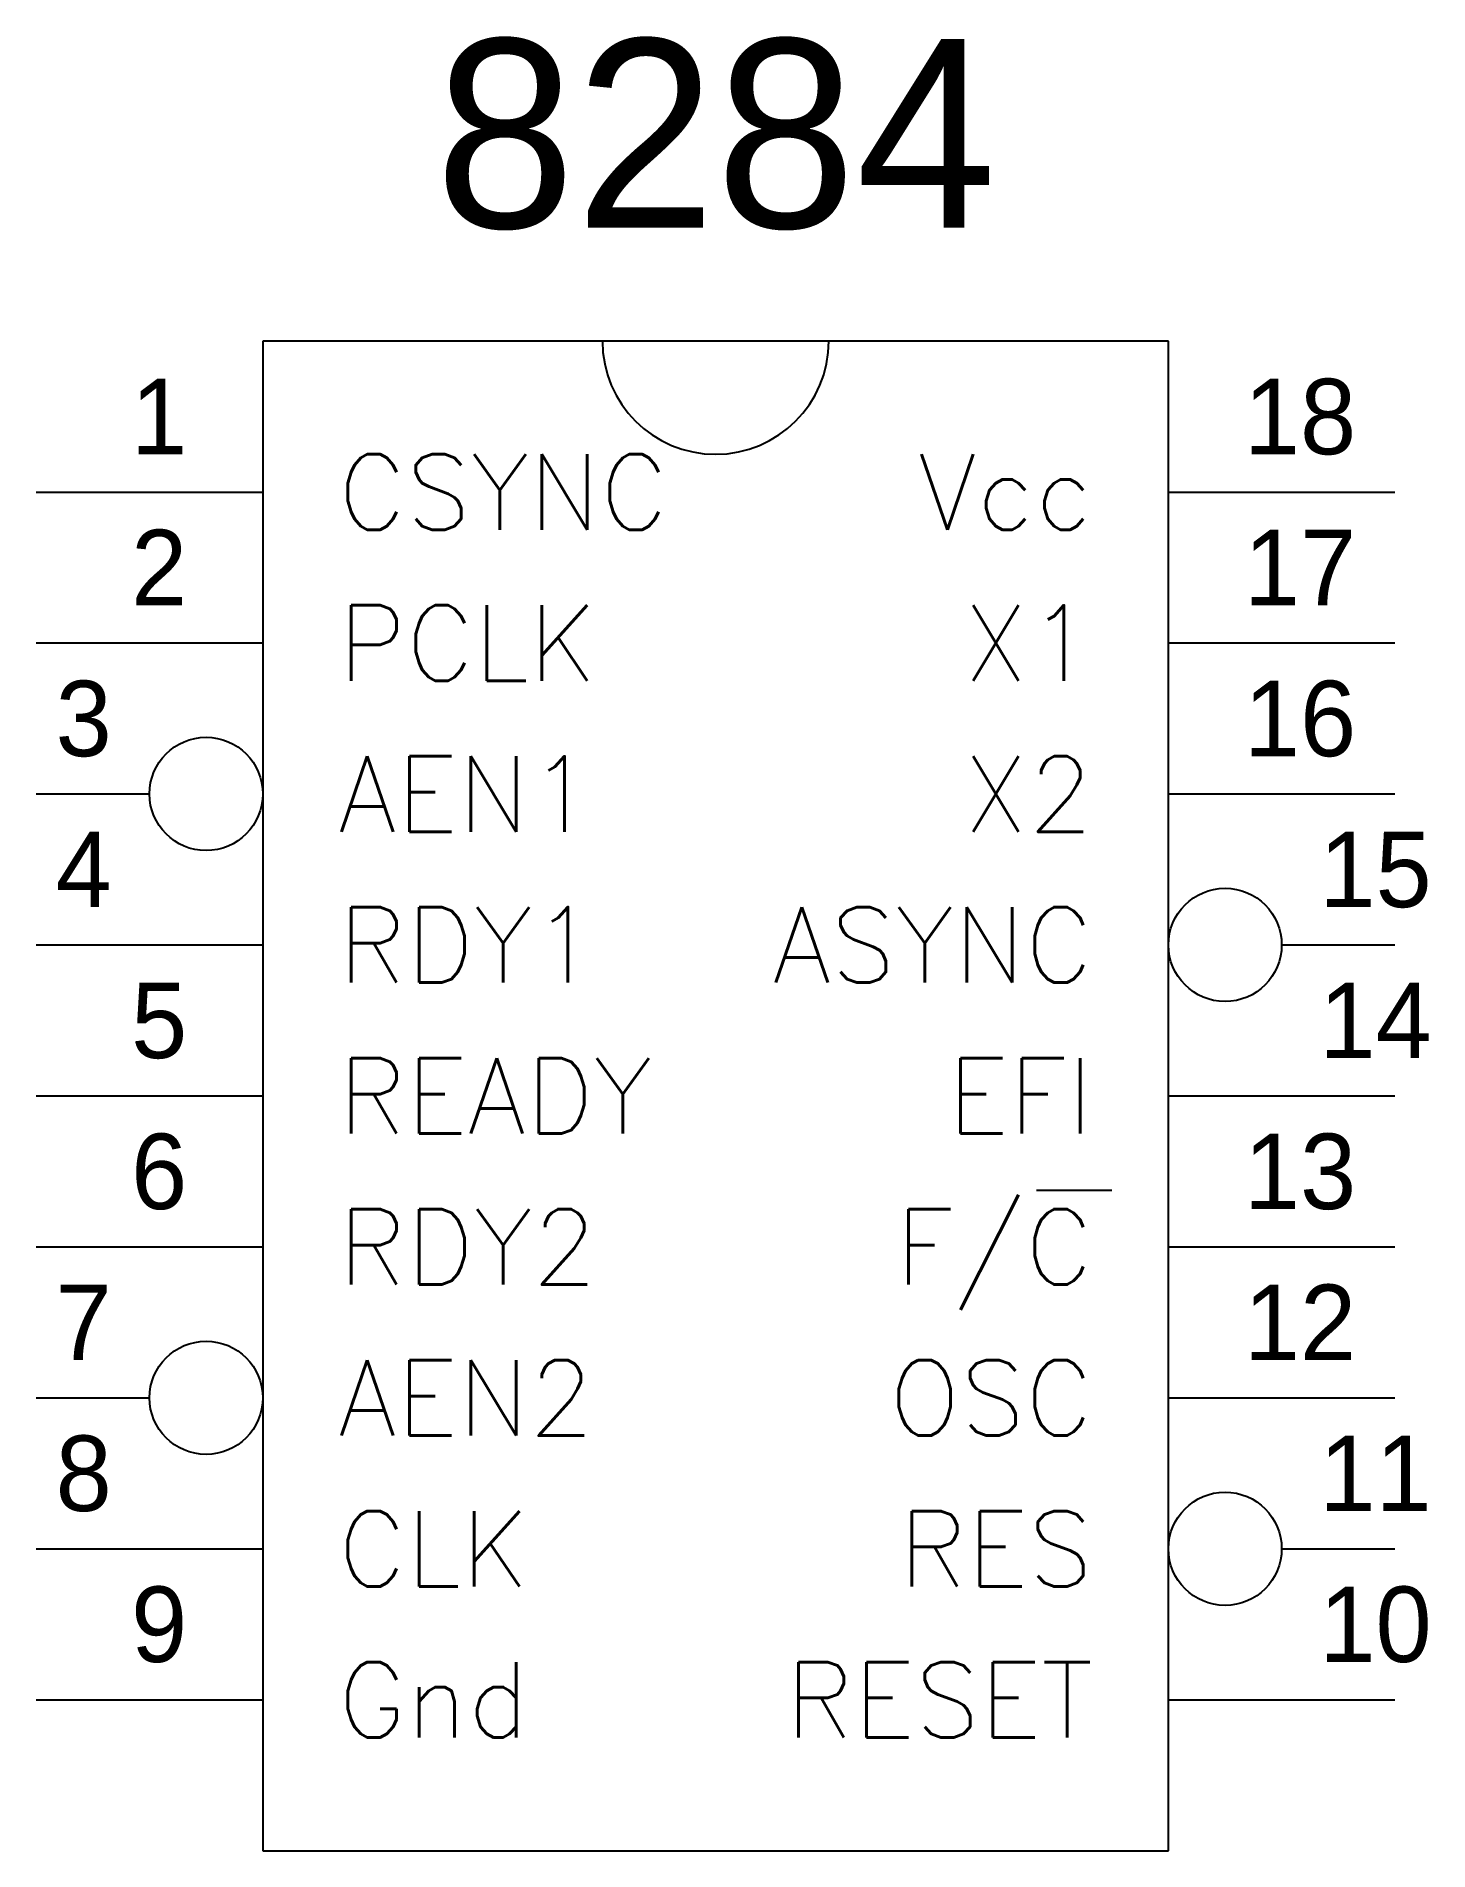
# Model space of a CAD drawing. Extents: x 3.6 to 5.44, y 2.3 to 4.7.
import ezdxf
from ezdxf.enums import TextEntityAlignment as Align

# ---------------------------------------------------------------- set-up
doc = ezdxf.new("R2010")
doc.units = 0
doc.header["$MEASUREMENT"] = 0
doc.layers.get('0').update_dxf_attribs({"linetype": 'CONTINUOUS'})
doc.styles.add('ROMANS', font='romans')

msp = doc.modelspace()

# ---------------------------------------------------------------- linework, layer by layer
for p, q in [((3.9, 4.3), (3.9, 2.3)), ((5.1, 4.3), (3.9, 4.3)), ((5.1, 2.3), (5.1, 4.3)), ((3.6, 4.1), (3.9, 4.1)), ((5.1, 4.1), (5.4, 4.1)), ((3.6, 3.9), (3.9, 3.9)), ((5.1, 3.9), (5.4, 3.9)), ((3.6, 3.7), (3.75, 3.7)), ((5.1, 3.7), (5.4, 3.7)), ((3.6, 3.5), (3.9, 3.5)), ((5.25, 3.5), (5.4, 3.5)), ((3.6, 3.3), (3.9, 3.3)), ((5.1, 3.3), (5.4, 3.3)), ((4.925, 3.175), (5.025, 3.175)), ((3.6, 3.1), (3.9, 3.1)), ((5.1, 3.1), (5.4, 3.1)), ((3.6, 2.9), (3.75, 2.9)), ((5.1, 2.9), (5.4, 2.9)), ((3.6, 2.7), (3.9, 2.7)), ((5.25, 2.7), (5.4, 2.7)), ((3.6, 2.5), (3.9, 2.5)), ((5.1, 2.5), (5.4, 2.5)), ((3.9, 2.3), (5.1, 2.3))]:
    msp.add_line(p, q)
for centre in [(3.825, 3.7), (5.175, 3.5), (3.825, 2.9), (5.175, 2.7)]:
    msp.add_circle(centre, 0.075)
msp.add_arc((4.5, 4.3), 0.15, 180, 0)

# ---------------------------------------------------------------- texts
msp.add_text('8284', height=0.25).set_placement((4.5, 4.45), align=Align.CENTER)
for s, p in [('1', (3.8, 4.15)), ('2', (3.8, 3.95)), ('3', (3.7, 3.75)), ('4', (3.7, 3.55)), ('5', (3.8, 3.35)), ('6', (3.8, 3.15)), ('7', (3.7, 2.95)), ('8', (3.7, 2.75)), ('9', (3.8, 2.55))]:
    msp.add_text(s, height=0.1).set_placement(p, align=Align.RIGHT)
for s, p in [('18', (5.2, 4.15)), ('17', (5.2, 3.95)), ('16', (5.2, 3.75)), ('15', (5.3, 3.55)), ('14', (5.3, 3.35)), ('13', (5.2, 3.15)), ('12', (5.2, 2.95)), ('11', (5.3, 2.75)), ('10', (5.3, 2.55))]:
    msp.add_text(s, height=0.1).set_placement(p)
at = {"style": 'ROMANS'}
for s, p in [('CSYNC', (4, 4.05)), ('PCLK', (4, 3.85)), ('AEN1', (4, 3.65)), ('RDY1', (4, 3.45)), ('READY', (4, 3.25)), ('RDY2', (4, 3.05)), ('AEN2', (4, 2.85)), ('CLK', (4, 2.65)), ('Gnd', (4, 2.45))]:
    msp.add_text(s, height=0.1, dxfattribs=at).set_placement(p)
for s, p in [('Vcc', (5, 4.05)), ('X1', (5, 3.85)), ('X2', (5, 3.65)), ('ASYNC', (5, 3.45)), ('EFI', (5, 3.25)), ('F/C', (5, 3.05)), ('OSC', (5, 2.85)), ('RES', (5, 2.65)), ('RESET', (5, 2.45))]:
    msp.add_text(s, height=0.1, dxfattribs=at).set_placement(p, align=Align.RIGHT)

doc.saveas('drawing.dxf')
